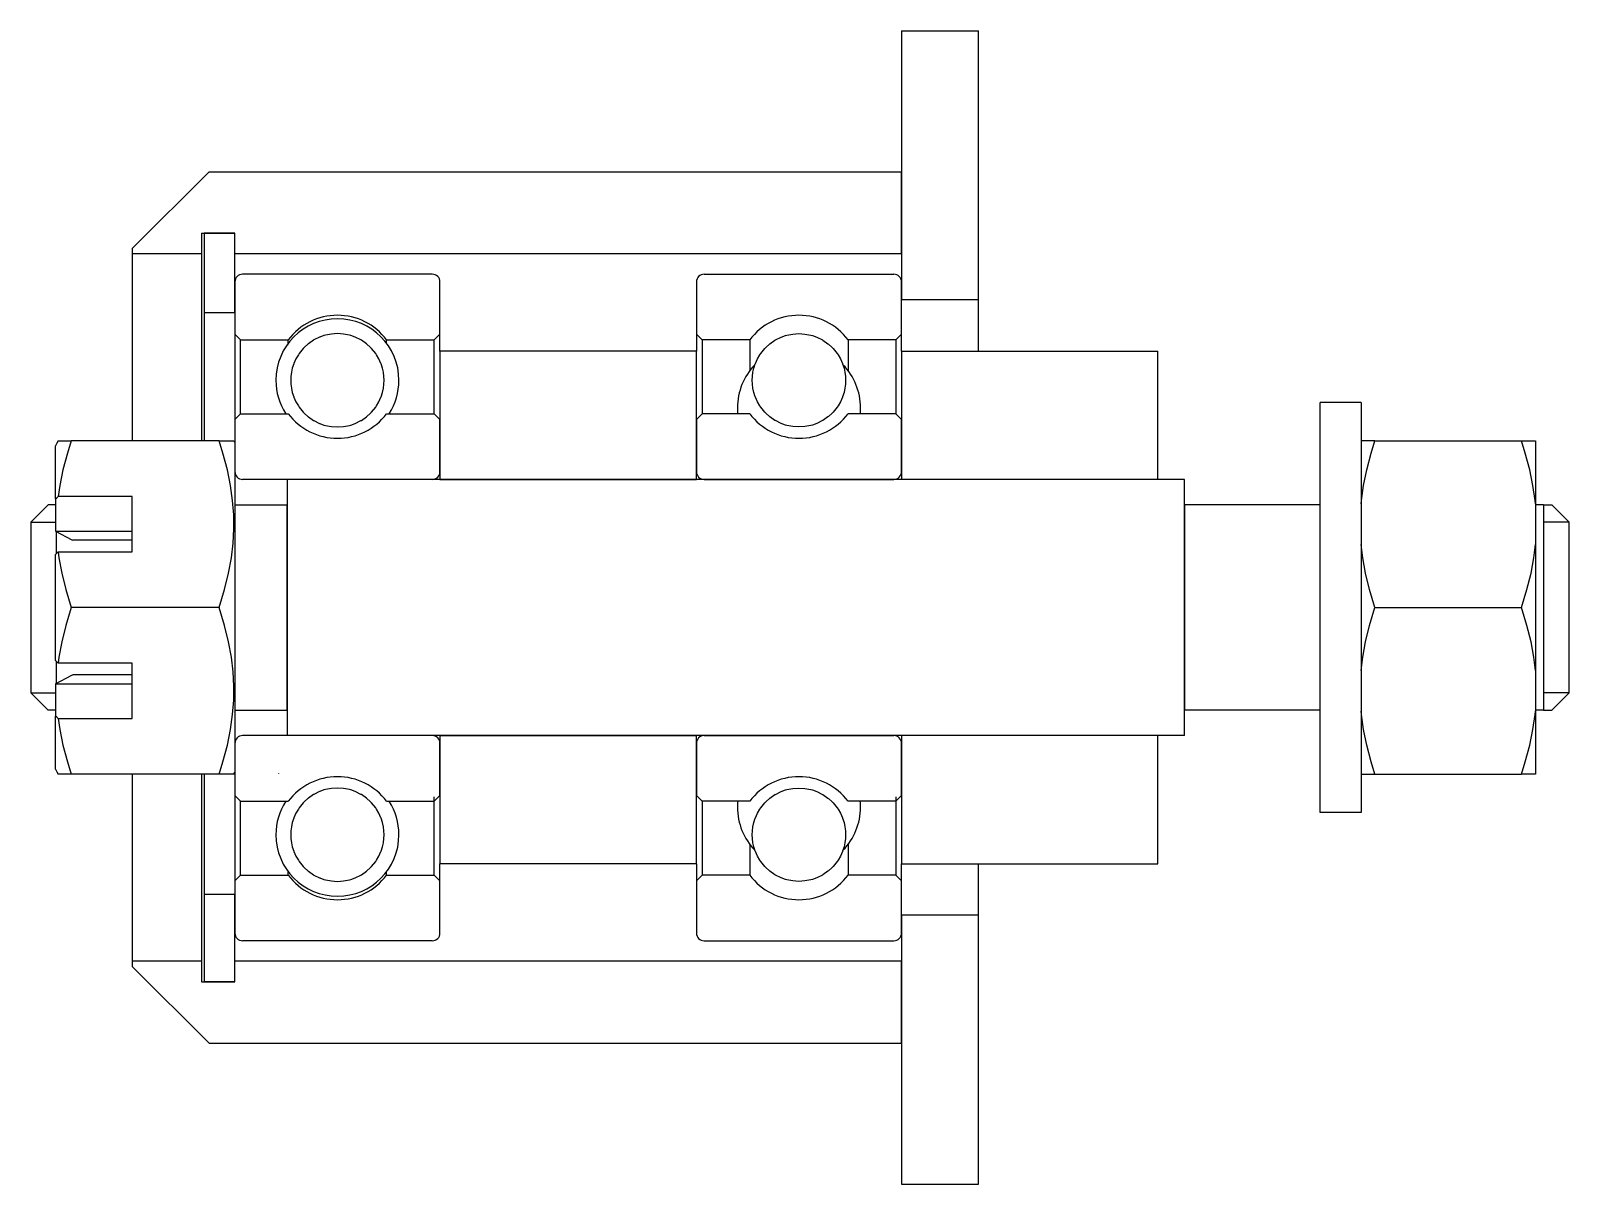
# Model space of a CAD drawing. Extents: x 10 to 70, y 227.5 to 272.5.
import ezdxf

# ---------------------------------------------------------------- set-up
doc = ezdxf.new("R2010")
doc.units = 0
doc.layers.get('0').update_dxf_attribs({"linetype": 'CONTINUOUS'})

msp = doc.modelspace()

# ---------------------------------------------------------------- linework, layer by layer
at = {"color": 1}
for p, q in [((44.001285, 272.540754), (47.001285, 272.540754)), ((44.001285, 272.540754), (44.001285, 262.040754)), ((44.001285, 272.540754), (47.001285, 272.540754)), ((44.001285, 272.540754), (47.001285, 272.540754)), ((44.001285, 272.540754), (44.001285, 262.040754)), ((44.001285, 272.540754), (47.001285, 272.540754)), ((47.001285, 262.040754), (47.001285, 272.540754)), ((47.001285, 262.040754), (47.001285, 272.540754)), ((17.001285, 267.040754), (14.001285, 264.040754)), ((17.001285, 267.040754), (14.001285, 264.040754)), ((17.001285, 267.040754), (44.001285, 267.040754)), ((17.001285, 267.040754), (44.001285, 267.040754)), ((44.001285, 263.840754), (44.001285, 267.040754)), ((16.701285, 264.640754), (16.701285, 263.840754)), ((16.701285, 264.640754), (18.001285, 264.640754)), ((18.001285, 264.640754), (16.801285, 264.640754)), ((18.001285, 264.640754), (16.801285, 264.640754)), ((16.801285, 264.640754), (16.801285, 261.541374)), ((18.001285, 261.541374), (18.001285, 264.640754)), ((18.001285, 263.840754), (18.001285, 264.640754)), ((14.001285, 264.040754), (14.001285, 263.840754)), ((14.001285, 263.840754), (14.001285, 256.540764)), ((16.701285, 263.840754), (14.001285, 263.840754)), ((16.701285, 263.840754), (16.701285, 256.540776)), ((44.001285, 263.840754), (18.001285, 263.840754)), ((25.701285, 263.040754), (18.301285, 263.040754)), ((25.701285, 263.040754), (18.301285, 263.040754)), ((36.301285, 263.040754), (43.701285, 263.040754)), ((36.301285, 263.040754), (43.701285, 263.040754)), ((18.001285, 262.740754), (18.001285, 260.705754)), ((26.001285, 260.705754), (26.001285, 262.740754)), ((36.001285, 262.740754), (36.001285, 260.705754)), ((44.001285, 260.705754), (44.001285, 262.740754)), ((47.001285, 262.040754), (44.001285, 262.040754)), ((47.001285, 262.040754), (44.001285, 262.040754)), ((47.001285, 260.040754), (47.001285, 262.040754)), ((47.001285, 260.040754), (47.001285, 262.040754)), ((16.801285, 261.541374), (16.801285, 256.540777)), ((18.001285, 261.541374), (16.801285, 261.541374)), ((18.001285, 260.705754), (18.001285, 257.375754)), ((18.001285, 260.705754), (18.226285, 260.480754)), ((18.226285, 257.600754), (18.226285, 260.480754)), ((18.226285, 260.480754), (20.081285, 260.480754)), ((20.081285, 260.339228), (20.081285, 260.480754)), ((21.065644, 260.466774), (20.869942, 260.331385)), ((21.082876, 260.476962), (21.065644, 260.466774)), ((21.304631, 260.586949), (21.082876, 260.476962)), ((21.309948, 260.589141), (21.304631, 260.586949)), ((21.477247, 260.648424), (21.309948, 260.589141)), ((21.533068, 260.664226), (21.477247, 260.648424)), ((21.76604, 260.710182), (21.533068, 260.664226)), ((22.001304, 260.725438), (21.76604, 260.710182)), ((22.236529, 260.710182), (22.001304, 260.725438)), ((22.469501, 260.664226), (22.236529, 260.710182)), ((22.525322, 260.648424), (22.469501, 260.664226)), ((22.692621, 260.589141), (22.525322, 260.648424)), ((22.697938, 260.586949), (22.692621, 260.589141)), ((22.919693, 260.476962), (22.697938, 260.586949)), ((22.936925, 260.466774), (22.919693, 260.476962)), ((23.132627, 260.331385), (22.936925, 260.466774)), ((23.921285, 260.339228), (23.921285, 260.480754)), ((23.921285, 260.480754), (25.776285, 260.480754)), ((25.776285, 260.480754), (26.001285, 260.705754)), ((25.776285, 257.600754), (25.776285, 260.480754)), ((26.001285, 260.040754), (26.001285, 260.705754)), ((36.001285, 260.705754), (36.001285, 260.040754)), ((36.226285, 260.480754), (36.001285, 260.705754)), ((36.226285, 260.480754), (36.226285, 257.600754)), ((38.081285, 260.480754), (36.226285, 260.480754)), ((38.081285, 260.480754), (38.081285, 259.270187)), ((38.869942, 260.331385), (39.065644, 260.466774)), ((39.065644, 260.466774), (39.082876, 260.476962)), ((39.082876, 260.476962), (39.304631, 260.586949)), ((39.304631, 260.586949), (39.309948, 260.589141)), ((39.309948, 260.589141), (39.477247, 260.648424)), ((39.477247, 260.648424), (39.533068, 260.664226)), ((39.533068, 260.664226), (39.76604, 260.710182)), ((39.76604, 260.710182), (40.001265, 260.725438)), ((40.001265, 260.725438), (40.236529, 260.710182)), ((40.236529, 260.710182), (40.469501, 260.664226)), ((40.469501, 260.664226), (40.525322, 260.648424)), ((40.525322, 260.648424), (40.692621, 260.589141)), ((40.692621, 260.589141), (40.697938, 260.586949)), ((40.697938, 260.586949), (40.919693, 260.476962)), ((40.919693, 260.476962), (40.936925, 260.466774)), ((40.936925, 260.466774), (41.132627, 260.331385)), ((41.921285, 260.480754), (41.921285, 259.270187)), ((43.776285, 260.480754), (41.921285, 260.480754)), ((44.001285, 260.705754), (43.776285, 260.480754)), ((43.776285, 260.480754), (43.776285, 257.600754)), ((44.001285, 260.040754), (44.001285, 260.705754)), ((20.081285, 260.277429), (20.081285, 260.280152)), ((20.478736, 259.903721), (20.382839, 259.739427)), ((20.508959, 259.9483), (20.478736, 259.903721)), ((20.667902, 260.144675), (20.508959, 259.9483)), ((20.708211, 260.1866), (20.667902, 260.144675)), ((20.718127, 260.196516), (20.708211, 260.1866)), ((20.851381, 260.316452), (20.718127, 260.196516)), ((20.869942, 260.331385), (20.851381, 260.316452)), ((23.151188, 260.316452), (23.132627, 260.331385)), ((23.284442, 260.196516), (23.151188, 260.316452)), ((23.294358, 260.1866), (23.284442, 260.196516)), ((23.334667, 260.144675), (23.294358, 260.1866)), ((23.49361, 259.9483), (23.334667, 260.144675)), ((23.523833, 259.903721), (23.49361, 259.9483)), ((23.61973, 259.739427), (23.523833, 259.903721)), ((36.001285, 260.040754), (26.001285, 260.040754)), ((36.001285, 260.040754), (26.001285, 260.040754)), ((26.001285, 260.040754), (26.001285, 255.040754)), ((36.001285, 255.040754), (36.001285, 260.040754)), ((38.382839, 259.739427), (38.478736, 259.903721)), ((38.478736, 259.903721), (38.508959, 259.9483)), ((38.508959, 259.9483), (38.667902, 260.144675)), ((38.667902, 260.144675), (38.708211, 260.1866)), ((38.708211, 260.1866), (38.718127, 260.196516)), ((38.718127, 260.196516), (38.851381, 260.316452)), ((38.851381, 260.316452), (38.869942, 260.331385)), ((41.132627, 260.331385), (41.151188, 260.316452)), ((41.151188, 260.316452), (41.284442, 260.196516)), ((41.284442, 260.196516), (41.294358, 260.1866)), ((41.294358, 260.1866), (41.334667, 260.144675)), ((41.334667, 260.144675), (41.49361, 259.9483)), ((41.49361, 259.9483), (41.523833, 259.903721)), ((41.523833, 259.903721), (41.61973, 259.739427)), ((44.001285, 260.040754), (54.001285, 260.040754)), ((44.001285, 260.040754), (54.001285, 260.040754)), ((44.001285, 260.040754), (44.001285, 255.040754)), ((54.001285, 255.040754), (54.001285, 260.040754)), ((20.206653, 259.21546), (20.186397, 259.058578)), ((20.242655, 259.378096), (20.206653, 259.21546)), ((20.298874, 259.551261), (20.242655, 259.378096)), ((20.304256, 259.565231), (20.298874, 259.551261)), ((20.382839, 259.739427), (20.304256, 259.565231)), ((23.698313, 259.565231), (23.61973, 259.739427)), ((23.703695, 259.551261), (23.698313, 259.565231)), ((23.759914, 259.378096), (23.703695, 259.551261)), ((23.795916, 259.21546), (23.759914, 259.378096)), ((23.816172, 259.058578), (23.795916, 259.21546)), ((38.186397, 259.058578), (38.206653, 259.21546)), ((38.206653, 259.21546), (38.242655, 259.378096)), ((38.242655, 259.378096), (38.298874, 259.551261)), ((38.298874, 259.551261), (38.304256, 259.565231)), ((38.304256, 259.565231), (38.382839, 259.739427)), ((41.61973, 259.739427), (41.698313, 259.565231)), ((41.698313, 259.565231), (41.703695, 259.551261)), ((41.703695, 259.551261), (41.759914, 259.378096)), ((41.759914, 259.378096), (41.795916, 259.21546)), ((41.795916, 259.21546), (41.816172, 259.058578)), ((20.186397, 259.058578), (20.17987, 258.904015)), ((20.17987, 258.904015), (20.186397, 258.749469)), ((20.186397, 258.749469), (20.206653, 258.592587)), ((23.795916, 258.592587), (23.816172, 258.749469)), ((23.822699, 258.904032), (23.816172, 259.058578)), ((23.816172, 258.749469), (23.822699, 258.904015)), ((38.17987, 258.904032), (38.186397, 259.058578)), ((38.186397, 258.749469), (38.17987, 258.904015)), ((38.206653, 258.592587), (38.186397, 258.749469)), ((41.816172, 258.749469), (41.795916, 258.592587)), ((41.816172, 259.058578), (41.822699, 258.904015)), ((41.822699, 258.904015), (41.816172, 258.749469)), ((20.206653, 258.592587), (20.242655, 258.429951)), ((20.242655, 258.429951), (20.298874, 258.256786)), ((20.298874, 258.256786), (20.304256, 258.242815)), ((20.304256, 258.242815), (20.382839, 258.06862)), ((20.382839, 258.06862), (20.478736, 257.904325)), ((23.523833, 257.904325), (23.61973, 258.06862)), ((23.61973, 258.06862), (23.698313, 258.242815)), ((23.698313, 258.242815), (23.703695, 258.256786)), ((23.703695, 258.256786), (23.759914, 258.429951)), ((23.759914, 258.429951), (23.795916, 258.592587)), ((38.242655, 258.429951), (38.206653, 258.592587)), ((38.298874, 258.256786), (38.242655, 258.429951)), ((38.304256, 258.242815), (38.298874, 258.256786)), ((38.382839, 258.06862), (38.304256, 258.242815)), ((38.478736, 257.904325), (38.382839, 258.06862)), ((41.61973, 258.06862), (41.523833, 257.904325)), ((41.698313, 258.242815), (41.61973, 258.06862)), ((41.703695, 258.256786), (41.698313, 258.242815)), ((41.759914, 258.429951), (41.703695, 258.256786)), ((41.795916, 258.592587), (41.759914, 258.429951)), ((60.323443, 242.040754), (60.323443, 258.040754)), ((61.923443, 258.040754), (60.323443, 258.040754)), ((61.923443, 258.040754), (61.923443, 242.040754)), ((18.001285, 257.375754), (18.226285, 257.600754)), ((18.001285, 257.375754), (18.226285, 257.600754)), ((18.226285, 257.600754), (20.081285, 257.600754)), ((18.226285, 257.600754), (20.081285, 257.600754)), ((20.478736, 257.904325), (20.508959, 257.859747)), ((20.508959, 257.859747), (20.667902, 257.663372)), ((20.667902, 257.663372), (20.708211, 257.621446)), ((20.708211, 257.621446), (20.718127, 257.611531)), ((20.718127, 257.611531), (20.851381, 257.491595)), ((20.851381, 257.491595), (20.869942, 257.476662)), ((20.869942, 257.476662), (21.065644, 257.341273)), ((22.936925, 257.341273), (23.132627, 257.476662)), ((23.132627, 257.476662), (23.151188, 257.491595)), ((23.151188, 257.491595), (23.284442, 257.611531)), ((23.284442, 257.611531), (23.294358, 257.621446)), ((23.294358, 257.621446), (23.334667, 257.663372)), ((23.334667, 257.663372), (23.49361, 257.859747)), ((23.49361, 257.859747), (23.523833, 257.904325)), ((23.921285, 257.600754), (25.776285, 257.600754)), ((23.921285, 257.600754), (25.776285, 257.600754)), ((25.776285, 257.600754), (26.001285, 257.375754)), ((25.776285, 257.600754), (26.001285, 257.375754)), ((36.226285, 257.600754), (36.001285, 257.375754)), ((36.226285, 257.600754), (36.001285, 257.375754)), ((38.081285, 257.600754), (36.226285, 257.600754)), ((38.081285, 257.600754), (36.226285, 257.600754)), ((38.508959, 257.859747), (38.478736, 257.904325)), ((38.667902, 257.663372), (38.508959, 257.859747)), ((38.708211, 257.621446), (38.667902, 257.663372)), ((38.718127, 257.611531), (38.708211, 257.621446)), ((38.851381, 257.491595), (38.718127, 257.611531)), ((38.869942, 257.476662), (38.851381, 257.491595)), ((39.065644, 257.341273), (38.869942, 257.476662)), ((41.132627, 257.476662), (40.936925, 257.341273)), ((41.151188, 257.491595), (41.132627, 257.476662)), ((41.284442, 257.611531), (41.151188, 257.491595)), ((41.294358, 257.621446), (41.284442, 257.611531)), ((41.334667, 257.663372), (41.294358, 257.621446)), ((41.49361, 257.859747), (41.334667, 257.663372)), ((41.523833, 257.904325), (41.49361, 257.859747)), ((43.776285, 257.600754), (41.921285, 257.600754)), ((43.776285, 257.600754), (41.921285, 257.600754)), ((44.001285, 257.375754), (43.776285, 257.600754)), ((44.001285, 257.375754), (43.776285, 257.600754)), ((18.001285, 257.375754), (18.001285, 255.340754)), ((21.065644, 257.341273), (21.082876, 257.331085)), ((21.082876, 257.331085), (21.304631, 257.221097)), ((21.304631, 257.221097), (21.309948, 257.218906)), ((21.309948, 257.218906), (21.477247, 257.159623)), ((21.477247, 257.159623), (21.533068, 257.143821)), ((21.533068, 257.143821), (21.76604, 257.097864)), ((21.76604, 257.097864), (22.001265, 257.082609)), ((22.001265, 257.082609), (22.236529, 257.097864)), ((22.236529, 257.097864), (22.469501, 257.143821)), ((22.469501, 257.143821), (22.525322, 257.159623)), ((22.525322, 257.159623), (22.692621, 257.218906)), ((22.692621, 257.218906), (22.697938, 257.221097)), ((22.697938, 257.221097), (22.919693, 257.331085)), ((22.919693, 257.331085), (22.936925, 257.341273)), ((26.001285, 255.340754), (26.001285, 257.375754)), ((36.001285, 257.375754), (36.001285, 255.340754)), ((39.082876, 257.331085), (39.065644, 257.341273)), ((39.304631, 257.221097), (39.082876, 257.331085)), ((39.309948, 257.218906), (39.304631, 257.221097)), ((39.477247, 257.159623), (39.309948, 257.218906)), ((39.533068, 257.143821), (39.477247, 257.159623)), ((39.76604, 257.097864), (39.533068, 257.143821)), ((40.001304, 257.082609), (39.76604, 257.097864)), ((40.236529, 257.097864), (40.001304, 257.082609)), ((40.469501, 257.143821), (40.236529, 257.097864)), ((40.525322, 257.159623), (40.469501, 257.143821)), ((40.692621, 257.218906), (40.525322, 257.159623)), ((40.697938, 257.221097), (40.692621, 257.218906)), ((40.919693, 257.331085), (40.697938, 257.221097)), ((40.936925, 257.341273), (40.919693, 257.331085)), ((44.001285, 255.340754), (44.001285, 257.375754)), ((11.054405, 256.447122), (11.001285, 256.35318)), ((11.001285, 254.279498), (11.001285, 256.35318)), ((11.107594, 256.540785), (11.054405, 256.447122)), ((11.107594, 256.540785), (11.618707, 256.540775)), ((11.618711, 256.540779), (11.468985, 256.064844)), ((17.383858, 256.540754), (11.618711, 256.540754)), ((17.533584, 256.064842), (17.383858, 256.540779)), ((17.383861, 256.540774), (17.963757, 256.540754)), ((17.963757, 256.540754), (18.001285, 256.475754)), ((18.001285, 256.475754), (18.001285, 243.605754)), ((62.466477, 256.540543), (61.923441, 256.540753)), ((62.317652, 256.067075), (62.466477, 256.540543)), ((62.466477, 256.540754), (68.180408, 256.540754)), ((68.180408, 256.540543), (68.723444, 256.540753)), ((68.329234, 256.067075), (68.180408, 256.540543)), ((68.723443, 256.540754), (68.723443, 254.088826)), ((11.468985, 256.064844), (11.294392, 255.407524)), ((17.708157, 255.407609), (17.533584, 256.064842)), ((62.142864, 255.409356), (62.317652, 256.067075)), ((68.504022, 255.409356), (68.329234, 256.067075)), ((11.294392, 255.407524), (11.169757, 254.797326)), ((17.832812, 254.797326), (17.708157, 255.407609)), ((25.701285, 255.040754), (18.301285, 255.040754)), ((55.041703, 255.040754), (20.041703, 255.040754)), ((55.041703, 255.040754), (20.041703, 255.040754)), ((20.041703, 255.040754), (20.041703, 245.040754)), ((26.001285, 255.040754), (36.001285, 255.040754)), ((36.301285, 255.040754), (43.701285, 255.040754)), ((54.001285, 255.040754), (44.001285, 255.040754)), ((55.041703, 245.040754), (55.041703, 255.040754)), ((62.018299, 254.799086), (62.142864, 255.409356)), ((68.628587, 254.799086), (68.504022, 255.409356)), ((11.169757, 254.797326), (11.106084, 254.371971)), ((17.914513, 254.21846), (17.832812, 254.797326)), ((61.93672, 254.220148), (62.018299, 254.799086)), ((68.710166, 254.220148), (68.628587, 254.799086)), ((10.718203, 254.040754), (10.041703, 253.364254)), ((11.001285, 254.040754), (10.718203, 254.040754)), ((11.001285, 254.279498), (11.053657, 254.325033)), ((11.001285, 254.279498), (11.001285, 253.023121)), ((11.053657, 254.325033), (11.106084, 254.371971)), ((14.001285, 254.371971), (11.106084, 254.371971)), ((14.001285, 252.206579), (14.001285, 254.371971)), ((17.957215, 253.65827), (17.914513, 254.21846)), ((18.001285, 254.040754), (20.041703, 254.040754)), ((20.041703, 246.040754), (20.041703, 254.040754)), ((60.323443, 254.040754), (55.041703, 254.040754)), ((55.041703, 254.040754), (55.041703, 246.040754)), ((61.923441, 254.088815), (61.93672, 254.220148)), ((68.723444, 254.088815), (68.710166, 254.220148)), ((68.723443, 254.088812), (68.723443, 252.492695)), ((69.041703, 254.040754), (68.723443, 254.040754)), ((69.041703, 254.040754), (69.365203, 254.040754)), ((69.365203, 254.040754), (70.041703, 253.364254)), ((10.041703, 253.364254), (10.041703, 246.717254)), ((17.963483, 253.105055), (17.957215, 253.65827)), ((70.041703, 246.717254), (70.041703, 253.364254)), ((11.001285, 253.023194), (11.637739, 252.684668)), ((11.637739, 252.684668), (11.677785, 252.663091)), ((14.001285, 252.663022), (11.677785, 252.663022)), ((17.933188, 252.548374), (17.963483, 253.105055)), ((11.053474, 252.161357), (11.001285, 252.114435)), ((11.001285, 247.967072), (11.001285, 252.114435)), ((11.105749, 252.206612), (11.053474, 252.161357)), ((11.105749, 252.206612), (11.137493, 251.977218)), ((11.105749, 252.206579), (14.001285, 252.206579)), ((17.865068, 251.977159), (17.933188, 252.548374)), ((61.986596, 251.978222), (61.923441, 252.492692)), ((68.660289, 251.978222), (68.723444, 252.492692)), ((68.723443, 252.492682), (68.723443, 247.588826)), ((11.137493, 251.977218), (11.246997, 251.379176)), ((17.75557, 251.379163), (17.865068, 251.977159)), ((62.096159, 251.37988), (61.986596, 251.978222)), ((68.550726, 251.37988), (68.660289, 251.978222)), ((11.246997, 251.379176), (11.403693, 250.739795)), ((17.598876, 250.739796), (17.75557, 251.379163)), ((62.253305, 250.740189), (62.096159, 251.37988)), ((68.393581, 250.740189), (68.550726, 251.37988)), ((11.403693, 250.739795), (11.616759, 250.04077)), ((17.38581, 250.04077), (17.598876, 250.739796)), ((62.466477, 250.041191), (62.253305, 250.740189)), ((68.180408, 250.041191), (68.393581, 250.740189)), ((11.616759, 250.040737), (11.403693, 249.341712)), ((17.38581, 250.040754), (11.616759, 250.040754)), ((17.598876, 249.341712), (17.38581, 250.040737)), ((62.253304, 249.341318), (62.466477, 250.040316)), ((62.466477, 250.040316), (62.466477, 250.041191)), ((62.466477, 250.040754), (68.180408, 250.040754)), ((68.180408, 250.040316), (68.180408, 250.041191)), ((68.393581, 249.341318), (68.180408, 250.040316)), ((11.403693, 249.341712), (11.247, 248.702345)), ((17.755572, 248.702331), (17.598876, 249.341712)), ((62.096159, 248.701627), (62.253304, 249.341318)), ((68.550726, 248.701627), (68.393581, 249.341318)), ((11.247, 248.702345), (11.137503, 248.104357)), ((17.865063, 248.104381), (17.755572, 248.702331)), ((61.986596, 248.103285), (62.096159, 248.701627)), ((68.660289, 248.103285), (68.550726, 248.701627)), ((11.001285, 247.967072), (11.053474, 247.92015)), ((11.053474, 247.92015), (11.105749, 247.874895)), ((11.137503, 248.104357), (11.105749, 247.874895)), ((14.001285, 247.874929), (11.105749, 247.874929)), ((14.001285, 245.709537), (14.001285, 247.874929)), ((17.93319, 247.533108), (17.865063, 248.104381)), ((61.923441, 247.588816), (61.986596, 248.103285)), ((68.723444, 247.588816), (68.660289, 248.103285)), ((11.001285, 247.058313), (11.637739, 247.396839)), ((11.637739, 247.396839), (11.677785, 247.418416)), ((14.001285, 247.418485), (11.677785, 247.418485)), ((17.963483, 246.976454), (17.93319, 247.533108)), ((68.723443, 247.588812), (68.723443, 245.992695)), ((10.718203, 246.040754), (10.041703, 246.717254)), ((11.001285, 247.058386), (11.001285, 245.802009)), ((17.957215, 246.423242), (17.963483, 246.976454)), ((69.365203, 246.040754), (70.041703, 246.717254)), ((11.001285, 246.040754), (10.718203, 246.040754)), ((17.914508, 245.863005), (17.957215, 246.423242)), ((18.001285, 246.040754), (20.041703, 246.040754)), ((60.323443, 246.040754), (55.041703, 246.040754)), ((69.041703, 246.040754), (68.723444, 246.040754)), ((69.041703, 246.040754), (69.365203, 246.040754)), ((11.053657, 245.756474), (11.001285, 245.802009)), ((11.001285, 243.728327), (11.001285, 245.802009)), ((11.106084, 245.709536), (11.053657, 245.756474)), ((11.106084, 245.709537), (14.001285, 245.709537)), ((11.106084, 245.709536), (11.169757, 245.284181)), ((17.832812, 245.284182), (17.914508, 245.863005)), ((61.936719, 245.861362), (61.923441, 245.992693)), ((62.018299, 245.28242), (61.936719, 245.861362)), ((68.628586, 245.28242), (68.710166, 245.861362)), ((68.710166, 245.861362), (68.723444, 245.992693)), ((68.723443, 245.992682), (68.723443, 243.540754)), ((11.169757, 245.284181), (11.294408, 244.673914)), ((17.708177, 244.673982), (17.832812, 245.284182)), ((25.701285, 245.040754), (18.301285, 245.040754)), ((55.041703, 245.040754), (20.041703, 245.040754)), ((55.041703, 245.040754), (20.041703, 245.040754)), ((26.001285, 245.040754), (26.001285, 240.040754)), ((26.001285, 245.040754), (36.001285, 245.040754)), ((36.001285, 240.040754), (36.001285, 245.040754)), ((36.301285, 245.040754), (43.701285, 245.040754)), ((44.001285, 245.040754), (44.001285, 240.040754)), ((54.001285, 245.040754), (44.001285, 245.040754)), ((54.001285, 240.040754), (54.001285, 245.040754)), ((62.142864, 244.672151), (62.018299, 245.28242)), ((68.504022, 244.672151), (68.628586, 245.28242)), ((11.294408, 244.673914), (11.468985, 244.016664)), ((17.533584, 244.016665), (17.708177, 244.673982)), ((18.001285, 244.740754), (18.001285, 242.705754)), ((26.001285, 242.705754), (26.001285, 244.740754)), ((36.001285, 244.740754), (36.001285, 242.705754)), ((44.001285, 242.705754), (44.001285, 244.740754)), ((62.317652, 244.014432), (62.142864, 244.672151)), ((68.329234, 244.014432), (68.504022, 244.672151)), ((11.001285, 243.728327), (11.054405, 243.634385)), ((11.054405, 243.634385), (11.107594, 243.540723)), ((11.468985, 244.016664), (11.618711, 243.540728)), ((17.383858, 243.540728), (17.533584, 244.016665)), ((17.963757, 243.540754), (18.001285, 243.605754)), ((62.466477, 243.540964), (62.317652, 244.014432)), ((68.180408, 243.540964), (68.329234, 244.014432)), ((11.618708, 243.540733), (11.107594, 243.540723)), ((17.383858, 243.540754), (11.618711, 243.540754)), ((14.001285, 243.540739), (14.001285, 236.240754)), ((16.701285, 243.540751), (16.701285, 236.240754)), ((16.801285, 243.540751), (16.801285, 238.839939)), ((17.963757, 243.540754), (17.383862, 243.540733)), ((18.001285, 243.274949), (18.001285, 239.375754)), ((61.923443, 243.540754), (62.466477, 243.540964)), ((62.466477, 243.540754), (68.180408, 243.540754)), ((68.723443, 243.540754), (68.180408, 243.540964)), ((18.001285, 242.705754), (18.226285, 242.480754)), ((18.001285, 242.705754), (18.226285, 242.480754)), ((18.226285, 242.480754), (20.081285, 242.480754)), ((18.226285, 239.600754), (18.226285, 242.480754)), ((18.226285, 242.480754), (20.081285, 242.480754)), ((20.667902, 242.418135), (20.508959, 242.22176)), ((20.708211, 242.460061), (20.667902, 242.418135)), ((20.718127, 242.469976), (20.708211, 242.460061)), ((20.851381, 242.589912), (20.718127, 242.469976)), ((20.869942, 242.604845), (20.851381, 242.589912)), ((21.065644, 242.740234), (20.869942, 242.604845)), ((21.082876, 242.750422), (21.065644, 242.740234)), ((21.304631, 242.86041), (21.082876, 242.750422)), ((21.309948, 242.862601), (21.304631, 242.86041)), ((21.477247, 242.921884), (21.309948, 242.862601)), ((21.533068, 242.937686), (21.477247, 242.921884)), ((21.76604, 242.983643), (21.533068, 242.937686)), ((22.001304, 242.998898), (21.76604, 242.983643)), ((22.236529, 242.983643), (22.001304, 242.998898)), ((22.469501, 242.937686), (22.236529, 242.983643)), ((22.525322, 242.921884), (22.469501, 242.937686)), ((22.692621, 242.862601), (22.525322, 242.921884)), ((22.697938, 242.86041), (22.692621, 242.862601)), ((22.919693, 242.750422), (22.697938, 242.86041)), ((22.936925, 242.740234), (22.919693, 242.750422)), ((23.132627, 242.604845), (22.936925, 242.740234)), ((23.151188, 242.589912), (23.132627, 242.604845)), ((23.284442, 242.469976), (23.151188, 242.589912)), ((23.294358, 242.460061), (23.284442, 242.469976)), ((23.334667, 242.418135), (23.294358, 242.460061)), ((23.49361, 242.22176), (23.334667, 242.418135)), ((23.921285, 242.480754), (25.776285, 242.480754)), ((23.921285, 242.480754), (25.776285, 242.480754)), ((25.776285, 242.480754), (26.001285, 242.705754)), ((25.776285, 242.480754), (26.001285, 242.705754)), ((25.776285, 239.600754), (25.776285, 242.658559)), ((36.226285, 242.480754), (36.001285, 242.705754)), ((36.226285, 242.480754), (36.001285, 242.705754)), ((38.081285, 242.480754), (36.226285, 242.480754)), ((36.226285, 242.480754), (36.226285, 239.600754)), ((38.081285, 242.480754), (36.226285, 242.480754)), ((38.508959, 242.22176), (38.667902, 242.418135)), ((38.667902, 242.418135), (38.708211, 242.460061)), ((38.708211, 242.460061), (38.718127, 242.469976)), ((38.718127, 242.469976), (38.851381, 242.589912)), ((38.851381, 242.589912), (38.869942, 242.604845)), ((38.869942, 242.604845), (39.065644, 242.740234)), ((39.065644, 242.740234), (39.082876, 242.750422)), ((39.082876, 242.750422), (39.304631, 242.86041)), ((39.304631, 242.86041), (39.309948, 242.862601)), ((39.309948, 242.862601), (39.477247, 242.921884)), ((39.477247, 242.921884), (39.533068, 242.937686)), ((39.533068, 242.937686), (39.76604, 242.983643)), ((39.76604, 242.983643), (40.001265, 242.998898)), ((40.001265, 242.998898), (40.236529, 242.983643)), ((40.236529, 242.983643), (40.469501, 242.937686)), ((40.469501, 242.937686), (40.525322, 242.921884)), ((40.525322, 242.921884), (40.692621, 242.862601)), ((40.692621, 242.862601), (40.697938, 242.86041)), ((40.697938, 242.86041), (40.919693, 242.750422)), ((40.919693, 242.750422), (40.936925, 242.740234)), ((40.936925, 242.740234), (41.132627, 242.604845)), ((41.132627, 242.604845), (41.151188, 242.589912)), ((41.151188, 242.589912), (41.284442, 242.469976)), ((41.284442, 242.469976), (41.294358, 242.460061)), ((41.294358, 242.460061), (41.334667, 242.418135)), ((41.334667, 242.418135), (41.49361, 242.22176)), ((43.776285, 242.480754), (41.921285, 242.480754)), ((43.776285, 242.480754), (41.921285, 242.480754)), ((44.001285, 242.705754), (43.776285, 242.480754)), ((44.001285, 242.705754), (43.776285, 242.480754)), ((43.776285, 242.658559), (43.776285, 239.600754)), ((20.298874, 241.824722), (20.242655, 241.651557)), ((20.304256, 241.838692), (20.298874, 241.824722)), ((20.382839, 242.012888), (20.304256, 241.838692)), ((20.478736, 242.177182), (20.382839, 242.012888)), ((20.508959, 242.22176), (20.478736, 242.177182)), ((23.523833, 242.177182), (23.49361, 242.22176)), ((23.61973, 242.012888), (23.523833, 242.177182)), ((23.698313, 241.838692), (23.61973, 242.012888)), ((23.703695, 241.824722), (23.698313, 241.838692)), ((23.759914, 241.651557), (23.703695, 241.824722)), ((38.242655, 241.651557), (38.298874, 241.824722)), ((38.298874, 241.824722), (38.304256, 241.838692)), ((38.304256, 241.838692), (38.382839, 242.012888)), ((38.382839, 242.012888), (38.478736, 242.177182)), ((38.478736, 242.177182), (38.508959, 242.22176)), ((41.49361, 242.22176), (41.523833, 242.177182)), ((41.523833, 242.177182), (41.61973, 242.012888)), ((41.61973, 242.012888), (41.698313, 241.838692)), ((41.698313, 241.838692), (41.703695, 241.824722)), ((41.703695, 241.824722), (41.759914, 241.651557)), ((61.923443, 242.040754), (60.323443, 242.040754)), ((20.186397, 241.332039), (20.17987, 241.177476)), ((20.206653, 241.48892), (20.186397, 241.332039)), ((20.242655, 241.651557), (20.206653, 241.48892)), ((23.795916, 241.48892), (23.759914, 241.651557)), ((23.816172, 241.332039), (23.795916, 241.48892)), ((23.822699, 241.177492), (23.816172, 241.332039)), ((38.17987, 241.177492), (38.186397, 241.332039)), ((38.186397, 241.332039), (38.206653, 241.48892)), ((38.206653, 241.48892), (38.242655, 241.651557)), ((41.759914, 241.651557), (41.795916, 241.48892)), ((41.795916, 241.48892), (41.816172, 241.332039)), ((41.816172, 241.332039), (41.822699, 241.177476)), ((20.17987, 241.177476), (20.186397, 241.022929)), ((20.186397, 241.022929), (20.206653, 240.866048)), ((20.206653, 240.866048), (20.242655, 240.703411)), ((20.242655, 240.703411), (20.298874, 240.530246)), ((23.703695, 240.530246), (23.759914, 240.703411)), ((23.759914, 240.703411), (23.795916, 240.866048)), ((23.795916, 240.866048), (23.816172, 241.022929)), ((23.816172, 241.022929), (23.822699, 241.177476)), ((38.081285, 240.81132), (38.081285, 239.600754)), ((38.186397, 241.022929), (38.17987, 241.177476)), ((38.206653, 240.866048), (38.186397, 241.022929)), ((38.242655, 240.703411), (38.206653, 240.866048)), ((38.298874, 240.530246), (38.242655, 240.703411)), ((41.759914, 240.703411), (41.703695, 240.530246)), ((41.795916, 240.866048), (41.759914, 240.703411)), ((41.816172, 241.022929), (41.795916, 240.866048)), ((41.822699, 241.177476), (41.816172, 241.022929)), ((41.921285, 240.81132), (41.921285, 239.600754)), ((20.298874, 240.530246), (20.304256, 240.516276)), ((20.304256, 240.516276), (20.382839, 240.34208)), ((20.382839, 240.34208), (20.478736, 240.177786)), ((20.478736, 240.177786), (20.508959, 240.133208)), ((20.508959, 240.133208), (20.667902, 239.936832)), ((23.334667, 239.936832), (23.49361, 240.133208)), ((23.49361, 240.133208), (23.523833, 240.177786)), ((23.523833, 240.177786), (23.61973, 240.34208)), ((23.61973, 240.34208), (23.698313, 240.516276)), ((23.698313, 240.516276), (23.703695, 240.530246)), ((36.001285, 240.040754), (26.001285, 240.040754)), ((36.001285, 240.040754), (26.001285, 240.040754)), ((26.001285, 239.375754), (26.001285, 240.040754)), ((36.001285, 240.040754), (36.001285, 239.375754)), ((38.304256, 240.516276), (38.298874, 240.530246)), ((38.382839, 240.34208), (38.304256, 240.516276)), ((38.478736, 240.177786), (38.382839, 240.34208)), ((38.508959, 240.133208), (38.478736, 240.177786)), ((38.667902, 239.936832), (38.508959, 240.133208)), ((41.49361, 240.133208), (41.334667, 239.936832)), ((41.523833, 240.177786), (41.49361, 240.133208)), ((41.61973, 240.34208), (41.523833, 240.177786)), ((41.698313, 240.516276), (41.61973, 240.34208)), ((41.703695, 240.530246), (41.698313, 240.516276)), ((44.001285, 240.040754), (54.001285, 240.040754)), ((44.001285, 240.040754), (54.001285, 240.040754)), ((44.001285, 239.375754), (44.001285, 240.040754)), ((47.001285, 238.040754), (47.001285, 240.040754)), ((47.001285, 238.040754), (47.001285, 240.040754)), ((18.001285, 239.375754), (18.226285, 239.600754)), ((18.226285, 239.600754), (20.081285, 239.600754)), ((20.081285, 239.600754), (20.081285, 239.742279)), ((20.667902, 239.936832), (20.708211, 239.894907)), ((20.708211, 239.894907), (20.718127, 239.884991)), ((20.718127, 239.884991), (20.851381, 239.765055)), ((20.851381, 239.765055), (20.869942, 239.750123)), ((20.869942, 239.750123), (21.065644, 239.614734)), ((21.065644, 239.614734), (21.082876, 239.604545)), ((21.082876, 239.604545), (21.304631, 239.494558)), ((21.304631, 239.494558), (21.309948, 239.492367)), ((21.309948, 239.492367), (21.477247, 239.433083)), ((21.477247, 239.433083), (21.533068, 239.417281)), ((21.533068, 239.417281), (21.76604, 239.371325)), ((22.236529, 239.371325), (22.469501, 239.417281)), ((22.469501, 239.417281), (22.525322, 239.433083)), ((22.525322, 239.433083), (22.692621, 239.492367)), ((22.692621, 239.492367), (22.697938, 239.494558)), ((22.697938, 239.494558), (22.919693, 239.604545)), ((22.919693, 239.604545), (22.936925, 239.614734)), ((22.936925, 239.614734), (23.132627, 239.750123)), ((23.132627, 239.750123), (23.151188, 239.765055)), ((23.151188, 239.765055), (23.284442, 239.884991)), ((23.284442, 239.884991), (23.294358, 239.894907)), ((23.294358, 239.894907), (23.334667, 239.936832)), ((23.921285, 239.600754), (23.921285, 239.742279)), ((23.921285, 239.600754), (25.776285, 239.600754)), ((25.776285, 239.600754), (26.001285, 239.375754)), ((36.226285, 239.600754), (36.001285, 239.375754)), ((38.081285, 239.600754), (36.226285, 239.600754)), ((38.708211, 239.894907), (38.667902, 239.936832)), ((38.718127, 239.884991), (38.708211, 239.894907)), ((38.851381, 239.765055), (38.718127, 239.884991)), ((38.869942, 239.750123), (38.851381, 239.765055)), ((39.065644, 239.614734), (38.869942, 239.750123)), ((39.082876, 239.604545), (39.065644, 239.614734)), ((39.304631, 239.494558), (39.082876, 239.604545)), ((39.309948, 239.492367), (39.304631, 239.494558)), ((39.477247, 239.433083), (39.309948, 239.492367)), ((39.533068, 239.417281), (39.477247, 239.433083)), ((39.76604, 239.371325), (39.533068, 239.417281)), ((40.469501, 239.417281), (40.236529, 239.371325)), ((40.525322, 239.433083), (40.469501, 239.417281)), ((40.692621, 239.492367), (40.525322, 239.433083)), ((40.697938, 239.494558), (40.692621, 239.492367)), ((40.919693, 239.604545), (40.697938, 239.494558)), ((40.936925, 239.614734), (40.919693, 239.604545)), ((41.132627, 239.750123), (40.936925, 239.614734)), ((41.151188, 239.765055), (41.132627, 239.750123)), ((41.284442, 239.884991), (41.151188, 239.765055)), ((41.294358, 239.894907), (41.284442, 239.884991)), ((41.334667, 239.936832), (41.294358, 239.894907)), ((43.776285, 239.600754), (41.921285, 239.600754)), ((44.001285, 239.375754), (43.776285, 239.600754)), ((18.001285, 238.839939), (16.801285, 238.839939)), ((16.801285, 238.839939), (16.801285, 235.440754)), ((18.001285, 239.375754), (18.001285, 237.340754)), ((18.001285, 235.440754), (18.001285, 238.839939)), ((21.76604, 239.371325), (22.001265, 239.356069)), ((22.001265, 239.356069), (22.236529, 239.371325)), ((26.001285, 237.340754), (26.001285, 239.375754)), ((36.001285, 239.375754), (36.001285, 237.340754)), ((40.001304, 239.356069), (39.76604, 239.371325)), ((40.236529, 239.371325), (40.001304, 239.356069)), ((44.001285, 237.340754), (44.001285, 239.375754)), ((47.001285, 238.040754), (44.001285, 238.040754)), ((44.001285, 238.040754), (44.001285, 227.540754)), ((47.001285, 238.040754), (44.001285, 238.040754)), ((44.001285, 238.040754), (44.001285, 227.540754)), ((47.001285, 227.540754), (47.001285, 238.040754)), ((47.001285, 227.540754), (47.001285, 238.040754)), ((25.701285, 237.040754), (18.301285, 237.040754)), ((25.701285, 237.040754), (18.301285, 237.040754)), ((36.301285, 237.040754), (43.701285, 237.040754)), ((36.301285, 237.040754), (43.701285, 237.040754)), ((14.001285, 236.240754), (14.001285, 236.040754)), ((16.701285, 236.240754), (14.001285, 236.240754)), ((17.001285, 233.040754), (14.001285, 236.040754)), ((17.001285, 233.040754), (14.001285, 236.040754)), ((16.701285, 236.240754), (16.701285, 235.440754)), ((18.001285, 235.440754), (18.001285, 236.240754)), ((44.001285, 236.240754), (18.001285, 236.240754)), ((44.001285, 233.040754), (44.001285, 236.240754)), ((16.701285, 235.440754), (18.001285, 235.440754)), ((18.001285, 235.440754), (16.801285, 235.440754)), ((18.001285, 235.440754), (16.801285, 235.440754)), ((17.001285, 233.040754), (44.001285, 233.040754)), ((17.001285, 233.040754), (44.001285, 233.040754)), ((44.001285, 227.540754), (47.001285, 227.540754)), ((44.001285, 227.540754), (47.001285, 227.540754)), ((44.001285, 227.540754), (47.001285, 227.540754)), ((44.001285, 227.540754), (47.001285, 227.540754))]:
    msp.add_line(p, q, dxfattribs=at)
at = {"color": 2}
for p, q in [((69.041703, 254.040754), (69.041703, 246.040754)), ((11.041703, 252.150099), (11.041703, 253.001627)), ((11.041703, 247.079811), (11.041703, 247.931408))]:
    msp.add_line(p, q, dxfattribs=at)
at = {"color": 6}
for p, q in [((10.041703, 253.364254), (11.001285, 253.364254)), ((70.041703, 253.364254), (69.041703, 253.364254)), ((11.001285, 253.023121), (14.001285, 253.023121)), ((10.041703, 246.717254), (11.001285, 246.717254)), ((11.001285, 247.058386), (14.001285, 247.058386)), ((70.041703, 246.717254), (69.041703, 246.717254))]:
    msp.add_line(p, q, dxfattribs=at)
at = {"color": 1}
for centre, radius, start, end in [((18.301285, 262.740754), 0.3, 90, 180), ((25.701285, 262.740754), 0.3, 0, 90), ((36.301285, 262.740754), 0.3, 90, 180), ((43.701285, 262.740754), 0.3, 0, 90), ((22.001285, 258.904023), 2.4, 90, 180), ((22.001285, 259.040754), 2.4, 36.869898, 143.130102), ((22.001285, 258.904023), 2.4, 0, 90), ((40.001285, 259.040754), 2.4, 36.869898, 143.130102), ((40.001285, 257.834982), 2.4, 135.641814, 180), ((40.001285, 257.834982), 2.4, 0, 44.358186), ((22.001285, 258.904023), 2.4, 180, 212.912726), ((22.001285, 258.904023), 2.4, 327.087274, 0), ((22.001285, 259.040754), 2.4, 216.869898, 323.130102), ((40.001285, 257.834982), 2.4, 180, 185.600828), ((40.001285, 259.040754), 2.4, 216.869898, 323.130102), ((40.001285, 257.834982), 2.4, 354.399172, 0), ((18.301285, 255.340754), 0.3, 180, 270), ((25.701285, 255.340754), 0.3, 270, 0), ((36.301285, 255.340754), 0.3, 180, 270), ((43.701285, 255.340754), 0.3, 270, 0), ((18.301285, 244.740754), 0.3, 90, 180), ((25.701285, 244.740754), 0.3, 0, 90), ((36.301285, 244.740754), 0.3, 90, 180), ((43.701285, 244.740754), 0.3, 0, 90), ((22.001285, 244.255665), 2.4, 196.875, 196.928816), ((22.001285, 241.040754), 2.4, 36.869898, 143.130102), ((40.001285, 241.040754), 2.4, 36.869898, 143.130102), ((22.001285, 241.177484), 2.4, 147.087274, 180), ((22.001285, 241.177484), 2.4, 0, 32.912726), ((40.001285, 242.246525), 2.4, 174.399172, 180), ((40.001285, 242.246525), 2.4, 0, 5.600828), ((40.001285, 242.246525), 2.4, 180, 224.358186), ((40.001285, 242.246525), 2.4, 315.641814, 0), ((22.001285, 241.177484), 2.4, 180, 270), ((22.001285, 241.177484), 2.4, 270, 0), ((22.001285, 241.040754), 2.4, 216.869898, 323.130102), ((40.001285, 241.040754), 2.4, 216.869898, 323.130102), ((18.301285, 237.340754), 0.3, 180, 270), ((25.701285, 237.340754), 0.3, 270, 0), ((36.301285, 237.340754), 0.3, 180, 270), ((43.701285, 237.340754), 0.3, 270, 0)]:
    msp.add_arc(centre, radius, start, end, dxfattribs=at)

doc.saveas('drawing.dxf')
